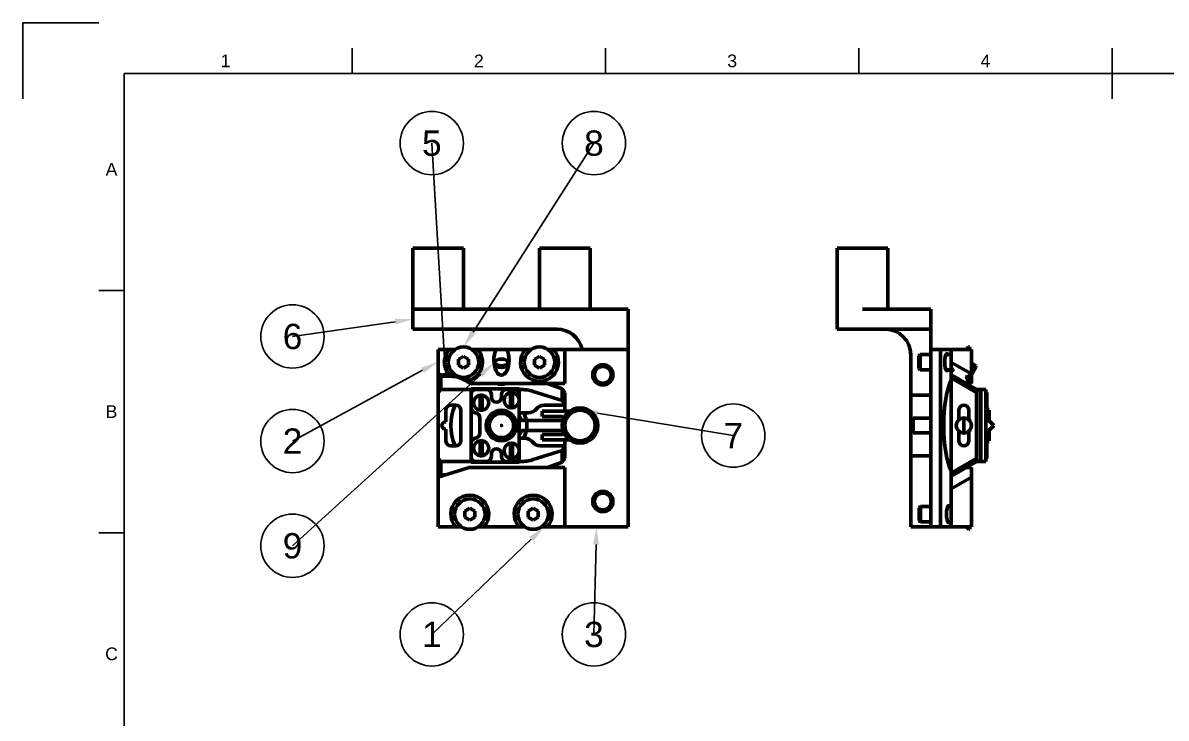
# Model space of a CAD drawing. Header units: millimetres. Extents: x 0 to 420, y 0 to 297.
# Drawn here: x 0 to 225.7, y 159.7 to 297 of the extents above; entities that cross this region are included whole.
import ezdxf
from ezdxf import colors
from ezdxf.entities.mleader import LeaderData, LeaderLine
from ezdxf.enums import TextEntityAlignment as Align
from ezdxf.math import Vec2, Vec3

# ---------------------------------------------------------------- set-up
doc = ezdxf.new("R2010")
doc.units = ezdxf.units.MM
doc.header["$LTSCALE"] = 0.75
for name, color, linetype, lineweight in [('Balloons', 7, 'Continuous', 25), ('Border', 7, 'Continuous', 25), ('Visible', 7, 'Continuous', 50)]:
    doc.layers.add(name, color=color, linetype=linetype, lineweight=lineweight)
doc.styles.add('FusionTitle', font='')
doc.styles.get("Standard").update_dxf_attribs({"font": 'arial.ttf'})
doc.styles.get('FusionTitle').set_extended_font_data('Arial Unicode MS')

# ---------------------------------------------------------------- blocks, each defined once
blk = doc.blocks.new('ISO_A3_SHEET')
at = {"layer": 'Border'}
for p, q in [((15, 297), (0, 297)), ((0, 297), (0, 282)), ((65, 292), (65, 287)), ((115, 292), (115, 287)), ((165, 292), (165, 287)), ((215, 292), (215, 282)), ((410, 287), (20, 287)), ((20, 287), (20, 10)), ((15, 244.16666), (20, 244.16666)), ((15, 196.33333), (20, 196.33333))]:
    blk.add_line(p, q, dxfattribs=at)
at = {"layer": 'Border', "style": 'FusionTitle'}
for s, p in [('1', (40, 289.5)), ('2', (90, 289.5)), ('3', (140, 289.5)), ('4', (190, 289.5)), ('A', (17.5, 268.08333)), ('B', (17.5, 220.25)), ('C', (17.5, 172.41667))]:
    blk.add_text(s, height=2.5, dxfattribs=at).set_placement(p, align=Align.MIDDLE)
blk = doc.blocks.new('ISO_BALLOON_CIRCULAR_50')
at = {"transparency": 16777216}
blk.add_circle((0, 0), 6.25, dxfattribs=at)
blk.add_attdef('ITEMID', text='', height=5, dxfattribs=at).set_placement((0, 0), align=Align.MIDDLE_CENTER)

msp = doc.modelspace()

# ---------------------------------------------------------------- linework, layer by layer
at = {"layer": 'Visible', "extrusion": (-1, 4e-16, 0)}
for p, q in [((76.97, 252.5), (76.97, 240.5)), ((86.97, 252.5), (76.97, 252.5)), ((86.97, 252.5), (86.97, 240.5)), ((101.97, 252.5), (101.97, 240.5)), ((111.97, 252.5), (101.97, 252.5)), ((111.97, 252.5), (111.97, 240.5)), ((76.97, 240.5), (76.97, 236.5)), ((76.97, 240.5), (81.97, 240.5)), ((119.47, 240.5), (81.97, 240.5)), ((119.47, 232.5), (119.47, 240.5)), ((81.97, 236.5), (76.97, 236.5)), ((81.97, 236.5), (105.47, 236.5)), ((81.97, 227.67), (81.97, 232.5)), ((84.17, 232.5), (81.97, 232.5)), ((84.17, 232.5), (85.31, 232.5)), ((88.62, 232.5), (89.76, 232.5)), ((93.38, 232.5), (89.76, 232.5)), ((93.38, 232.5), (95.55, 232.5)), ((99.17, 232.5), (95.55, 232.5)), ((99.17, 232.5), (100.31, 232.5)), ((103.62, 232.5), (104.76, 232.5)), ((106.97, 232.5), (104.76, 232.5)), ((106.97, 232.5), (119.47, 232.5)), ((106.97, 232.5), (106.97, 225.77)), ((119.47, 232.5), (119.47, 197.5)), ((85.97, 230.58), (86.97, 231.15)), ((85.97, 229.42), (85.97, 230.58)), ((86.97, 231.15), (87.97, 230.58)), ((87.97, 230.58), (87.97, 229.42)), ((93.21, 230.18), (93.05, 229.95)), ((95.72, 230.18), (95.88, 229.95)), ((100.97, 230.58), (101.97, 231.15)), ((100.97, 229.42), (100.97, 230.58)), ((101.97, 231.15), (102.97, 230.58)), ((102.97, 230.58), (102.97, 229.42)), ((86.97, 228.84), (85.97, 229.42)), ((87.97, 229.42), (86.97, 228.84)), ((101.97, 228.84), (100.97, 229.42)), ((102.97, 229.42), (101.97, 228.84)), ((81.97, 226.92), (81.97, 227.67)), ((81.97, 227.67), (82.62, 227.46)), ((82.03, 227), (81.97, 226.92)), ((81.97, 226.92), (81.97, 224.04)), ((82.47, 227.25), (82.03, 227)), ((82.47, 227.25), (84.38, 227.25)), ((82.47, 224.61), (82.47, 227.25)), ((88.51, 225.77), (88.74, 225.77)), ((106.97, 225.77), (88.74, 225.77)), ((103.56, 225.77), (106.48, 224.72)), ((81.97, 224.04), (82.47, 224.61)), ((81.97, 210.96), (81.97, 224.04)), ((82.47, 224.61), (88.47, 224.61)), ((88.47, 224.76), (97.97, 224.76)), ((88.47, 224.61), (88.47, 224.76)), ((88.47, 223.61), (88.47, 224.61)), ((88.47, 223.61), (88.47, 221)), ((91.47, 224.61), (89.47, 224.61)), ((90.27, 220.51), (90.27, 223.49)), ((90.67, 223.49), (90.67, 220.51)), ((92.47, 223.11), (92.47, 223.61)), ((94.47, 223.61), (94.47, 223.11)), ((96.97, 224.61), (95.47, 224.61)), ((96.27, 221.01), (96.27, 223.99)), ((96.67, 223.99), (96.67, 221.01)), ((97.97, 224.76), (97.97, 224.61)), ((97.97, 224.61), (97.97, 223.61)), ((97.97, 224.61), (98.15, 224.61)), ((97.97, 222.5), (97.97, 223.61)), ((100.74, 224.22), (106.48, 222.44)), ((106.48, 224.72), (106.48, 222.44)), ((106.97, 223.93), (106.48, 224.72)), ((106.97, 221.71), (106.97, 223.93)), ((84.47, 221.5), (85.47, 221.5)), ((97.97, 212.5), (97.97, 222.5)), ((102.9, 221.5), (106.97, 221.5)), ((106.48, 222.44), (106.97, 221.71)), ((106.97, 221.71), (106.97, 221.5)), ((106.97, 221.5), (106.97, 220.3)), ((83.47, 218.25), (83.47, 220.5)), ((86.47, 220.5), (86.47, 214.5)), ((88.47, 221), (88.47, 220.98)), ((88.47, 214.02), (88.47, 220.98)), ((90.22, 219.02), (90.22, 216)), ((97.97, 220), (99.78, 220)), ((102.47, 219.3), (102.47, 220.3)), ((102.47, 220.3), (107.74, 220.3)), ((106.32, 219.3), (102.47, 219.3)), ((83.47, 214.5), (83.47, 216.75)), ((99.47, 218.5), (98.64, 218.5)), ((99.47, 218.5), (99.47, 216.5)), ((106.32, 218.5), (99.47, 218.5)), ((90.27, 211.51), (90.27, 214.49)), ((90.67, 214.49), (90.67, 211.51)), ((99.03, 215), (97.97, 215)), ((98.64, 216.5), (99.47, 216.5)), ((99.47, 216.5), (106.32, 216.5)), ((102.47, 214.7), (102.47, 215.7)), ((102.47, 215.7), (106.32, 215.7)), ((107.74, 214.7), (102.47, 214.7)), ((106.97, 214.7), (106.97, 213.5)), ((85.47, 213.5), (84.47, 213.5)), ((88.47, 214.02), (88.47, 211.39)), ((96.27, 211.01), (96.27, 213.99)), ((96.67, 213.99), (96.67, 211.01)), ((97.97, 211.39), (97.97, 212.5)), ((100.74, 210.78), (106.48, 212.56)), ((106.97, 213.5), (102.15, 213.5)), ((106.97, 213.28), (106.48, 212.56)), ((106.48, 212.56), (106.48, 210.28)), ((106.97, 213.5), (106.97, 213.28)), ((106.97, 211.06), (106.97, 213.28)), ((81.97, 210.96), (81.97, 208.08)), ((82.47, 210.39), (81.97, 210.96)), ((82.47, 210.39), (88.47, 210.39)), ((82.47, 207.75), (82.47, 210.39)), ((88.47, 210.39), (88.47, 211.39)), ((88.47, 210.24), (88.47, 210.39)), ((97.97, 210.24), (88.47, 210.24)), ((89.47, 210.39), (91.47, 210.39)), ((92.47, 211.39), (92.47, 211.89)), ((94.47, 211.89), (94.47, 211.39)), ((95.47, 210.39), (96.97, 210.39)), ((97.97, 211.39), (97.97, 210.39)), ((97.97, 210.39), (97.97, 210.24)), ((97.97, 210.39), (98.15, 210.39)), ((106.48, 210.28), (103.56, 209.23)), ((106.48, 210.28), (106.97, 211.06)), ((88.1, 209.23), (81.97, 207.33)), ((81.97, 207.33), (81.97, 208.08)), ((81.97, 208.08), (82.03, 208)), ((82.03, 208), (82.47, 207.75)), ((83.31, 207.75), (82.47, 207.75)), ((88.1, 209.23), (106.97, 209.23)), ((106.97, 197.5), (106.97, 209.23)), ((81.97, 207.33), (81.97, 197.5)), ((87.22, 200.58), (88.22, 201.15)), ((88.22, 201.15), (89.22, 200.58)), ((99.72, 200.58), (100.72, 201.15)), ((100.72, 201.15), (101.72, 200.58)), ((87.22, 199.42), (87.22, 200.58)), ((88.22, 198.84), (87.22, 199.42)), ((89.22, 199.42), (88.22, 198.84)), ((89.22, 200.58), (89.22, 199.42)), ((99.72, 199.42), (99.72, 200.58)), ((100.72, 198.84), (99.72, 199.42)), ((101.72, 199.42), (100.72, 198.84)), ((101.72, 200.58), (101.72, 199.42)), ((85.42, 197.5), (81.97, 197.5)), ((86.56, 197.5), (85.42, 197.5)), ((91.01, 197.5), (89.87, 197.5)), ((97.92, 197.5), (91.01, 197.5)), ((99.06, 197.5), (97.92, 197.5)), ((103.51, 197.5), (102.37, 197.5)), ((106.97, 197.5), (103.51, 197.5)), ((119.47, 197.5), (106.97, 197.5))]:
    msp.add_line(p, q, dxfattribs=at)
at = {"layer": 'Visible'}
for p, q in [((170.74, 252.5), (160.74, 252.5)), ((160.74, 252.5), (160.74, 240.5)), ((170.74, 252.5), (170.74, 240.5)), ((160.74, 240.5), (160.74, 236.5)), ((174.24, 240.5), (165.74, 240.5)), ((174.24, 240.5), (179.24, 240.5)), ((179.24, 236.5), (179.24, 240.5)), ((165.74, 236.5), (160.74, 236.5)), ((174.24, 236.5), (165.74, 236.5)), ((179.24, 236.5), (174.24, 236.5)), ((179.24, 232.5), (179.24, 236.5)), ((181.1, 232.5), (179.24, 232.5)), ((179.24, 232.5), (179.24, 197.5)), ((181.1, 197.5), (181.1, 232.5)), ((181.1, 232.5), (183.24, 232.5)), ((183.24, 232.5), (183.24, 229.97)), ((187.24, 232.5), (183.24, 232.5)), ((186.16, 232.5), (186.66, 233)), ((186.66, 233), (186.66, 232.5)), ((186.82, 233), (186.66, 233)), ((186.82, 233), (186.82, 232.5)), ((187.24, 227.67), (187.24, 232.5)), ((175.24, 223.48), (175.24, 231.5)), ((176.82, 231.23), (177.09, 231.5)), ((176.82, 231.23), (176.82, 228.77)), ((177.09, 231.5), (177.09, 228.5)), ((179.24, 231.5), (177.09, 231.5)), ((183.24, 231.5), (182.22, 231.5)), ((176.82, 228.77), (177.09, 228.5)), ((179.24, 228.5), (177.09, 228.5)), ((183.54, 228.5), (182.22, 228.5)), ((183.24, 229.97), (187.24, 227.67)), ((183.24, 228.8), (183.24, 229.97)), ((183.24, 228.33), (183.24, 228.5)), ((183.24, 227.5), (183.24, 228.33)), ((187.24, 229.81), (188.12, 229.3)), ((187.24, 229.46), (188.12, 228.95)), ((188.12, 228.95), (187.24, 227.43)), ((188.12, 229.3), (188.12, 228.95)), ((183.24, 227), (183.24, 227.5)), ((183.24, 227.5), (183.67, 227.25)), ((183.67, 227.25), (183.24, 227)), ((183.24, 227), (183.24, 226.92)), ((183.24, 226.92), (183.24, 208.08)), ((183.24, 226.92), (188.24, 224.04)), ((188.24, 224.61), (183.67, 227.25)), ((186.24, 225.77), (187.02, 225.77)), ((186.48, 227.18), (186.66, 227)), ((186.57, 225.77), (186.49, 225.62)), ((186.66, 227.25), (186.66, 227)), ((186.82, 227), (186.66, 227)), ((186.82, 227.31), (186.82, 227)), ((187.02, 225.77), (187.24, 225.77)), ((187.24, 227.67), (187.24, 227.46)), ((187.24, 227.46), (187.24, 226.42)), ((187.24, 225.77), (187.24, 226.42)), ((175.24, 218.46), (175.24, 223.48)), ((179.24, 223.48), (175.24, 223.48)), ((188.99, 224.61), (188.24, 224.61)), ((188.24, 224.04), (188.24, 224.61)), ((188.24, 210.96), (188.24, 224.04)), ((188.99, 224.61), (188.99, 223.61)), ((188.99, 223.61), (188.99, 220.98)), ((189.07, 223.61), (189.07, 224.61)), ((190.07, 224.61), (189.07, 224.61)), ((189.07, 221), (189.07, 223.61)), ((190.07, 224.61), (190.07, 223.61)), ((190.27, 223.99), (190.07, 223.99)), ((190.07, 223.61), (190.07, 221)), ((190.27, 223.49), (190.07, 223.49)), ((190.27, 223.99), (190.27, 223.49)), ((190.27, 223.49), (190.27, 220.51)), ((189.07, 223.3), (188.99, 223.3)), ((189.07, 222.8), (188.99, 222.8)), ((189.07, 221.2), (188.99, 221.2)), ((175.24, 218.46), (175.74, 218.96)), ((175.74, 218.96), (175.74, 216.04)), ((179.24, 218.96), (175.74, 218.96)), ((184.74, 218.62), (184.74, 220.5)), ((185.74, 216), (185.74, 219)), ((186.74, 220.5), (186.74, 218.62)), ((188.99, 220.98), (188.99, 219.99)), ((188.99, 219), (188.99, 219.99)), ((188.99, 219), (188.99, 215.98)), ((189.07, 220.01), (189.07, 221)), ((189.07, 220.01), (189.07, 219.02)), ((189.07, 216), (189.07, 219.02)), ((190.07, 221), (190.07, 220.01)), ((190.07, 220.51), (190.27, 220.51)), ((190.07, 219.02), (190.07, 220.01)), ((191.64, 217.52), (190.07, 219.1)), ((190.07, 219.02), (190.07, 216)), ((190.27, 221), (190.42, 221)), ((190.42, 218.75), (190.42, 221)), ((190.74, 220.5), (190.42, 220.5)), ((190.74, 220.5), (190.74, 218.43)), ((175.24, 216.54), (175.24, 218.46)), ((191.64, 217.47), (190.07, 215.9)), ((191.64, 217.52), (191.64, 217.47)), ((175.24, 211.52), (175.24, 216.54)), ((175.24, 216.54), (175.74, 216.04)), ((179.24, 216.04), (175.74, 216.04)), ((184.74, 214.5), (184.74, 216.38)), ((186.74, 216.38), (186.74, 214.5)), ((188.99, 214.99), (188.99, 215.98)), ((188.99, 214.99), (188.99, 214)), ((189.07, 216), (189.07, 215.01)), ((189.07, 214.02), (189.07, 215.01)), ((190.07, 215.01), (190.07, 216)), ((190.07, 215.01), (190.07, 214.02)), ((190.27, 214.49), (190.07, 214.49)), ((190.27, 214.49), (190.27, 211.51)), ((190.42, 214), (190.42, 216.25)), ((190.74, 214.5), (190.42, 214.5)), ((190.74, 216.57), (190.74, 214.5)), ((188.99, 214), (188.99, 211.39)), ((189.07, 213.8), (188.99, 213.8)), ((189.07, 212.2), (188.99, 212.2)), ((189.07, 211.39), (189.07, 214.02)), ((190.07, 214.02), (190.07, 211.39)), ((190.27, 214), (190.42, 214)), ((179.24, 211.52), (175.24, 211.52)), ((175.24, 197.5), (175.24, 211.52)), ((188.24, 210.96), (183.24, 208.08)), ((183.67, 207.75), (188.24, 210.39)), ((188.24, 210.39), (188.24, 210.96)), ((188.24, 210.39), (188.99, 210.39)), ((189.07, 211.7), (188.99, 211.7)), ((188.99, 211.39), (188.99, 210.39)), ((189.07, 210.39), (189.07, 211.39)), ((189.07, 210.39), (190.07, 210.39)), ((190.07, 211.51), (190.27, 211.51)), ((190.07, 211.39), (190.07, 210.39)), ((190.07, 211.01), (190.27, 211.01)), ((190.27, 211.51), (190.27, 211.01)), ((183.24, 208.08), (183.24, 208)), ((183.24, 207.5), (183.24, 208)), ((183.24, 208), (183.67, 207.75)), ((183.67, 207.75), (183.24, 207.5)), ((186.24, 209.23), (187.24, 209.23)), ((187.24, 209.23), (187.24, 207.33)), ((183.24, 207.5), (183.24, 205.02)), ((183.24, 205.02), (187.24, 207.33)), ((187.24, 207.33), (187.24, 197.5)), ((183.24, 197.5), (183.24, 205.02)), ((176.89, 201.23), (177.16, 201.5)), ((176.89, 201.23), (176.89, 198.77)), ((177.16, 201.5), (177.16, 198.5)), ((179.24, 201.5), (177.16, 201.5)), ((183.24, 201.5), (182.56, 201.5)), ((176.89, 198.77), (177.16, 198.5)), ((179.24, 197.5), (175.24, 197.5)), ((179.24, 198.5), (177.16, 198.5)), ((179.24, 197.5), (181.1, 197.5)), ((183.24, 197.5), (181.1, 197.5)), ((183.24, 198.5), (182.56, 198.5)), ((187.24, 197.5), (183.24, 197.5)), ((186.23, 197.5), (186.73, 197)), ((186.73, 197.5), (186.73, 197)), ((186.89, 197), (186.73, 197)), ((186.89, 197.5), (186.89, 197))]:
    msp.add_line(p, q, dxfattribs=at)
at = {"layer": 'Visible', "extrusion": (0, 0, -1)}
for centre, radius in [((-86.97, 230), 3), ((-101.97, 230), 3), ((-114.47, 227.5), 2), ((-114.47, 227.5), 1.67), ((-94.47, 217.5), 2.5), ((-94.47, 217.5), 2.4), ((-109.97, 217.5), 3), ((-94.47, 217.5), 0.025), ((-114.47, 202.5), 2), ((-114.47, 202.5), 1.67), ((-88.22, 200), 3), ((-100.72, 200), 3)]:
    msp.add_circle(centre, radius, dxfattribs=at)
at = {"layer": 'Visible'}
for centre, radius in [((94.47, 217.5), 3), ((109.97, 217.5), 3.5)]:
    msp.add_circle(centre, radius, dxfattribs=at)
for centre, radius, start, end in [((105.47, 231.5), 5, 11.537, 90), ((82.12, 235.05), 7.6, 273.7296, 284.4026), ((88.25, 242.84), 15.74, 254.3711, 258.9022), ((84.53, 222.12), 5.08, 62.4492, 83.1665), ((93.15, 241.33), 15.74, 246.7135, 251.2446), ((93.97, 231.58), 7.82, 221.2627, 228.0232), ((188.44, 228.76), 2.62, 225.9427, 242.7204), ((84.47, 220.5), 1, 90, 180), ((94.47, 217.5), 10, 156.4218, 203.5782), ((85.47, 220.5), 1, 0, 90), ((93.47, 223.11), 1, 180, 0), ((102.9, 219.5), 2, 90, 141.3178), ((185.74, 220.5), 1, 0, 180), ((89.22, 219.02), 1, 0, 82.8192), ((89.22, 219), 1, 0, 82.8192), ((94.47, 217.5), 4, 18.553, 28.955), ((94.47, 217.5), 5, 11.537, 30), ((106.32, 218.9), 0.4, 270, 90), ((107.74, 220.7), 0.4, 270, 304.8638), ((185.74, 217.5), 1.5, 48.1897, 131.8103), ((98.64, 218.9), 0.4, 198.553, 270), ((84.47, 214.5), 1, 180, 270), ((85.47, 214.5), 1, 270, 0), ((89.22, 216), 1, 277.1808, 0), ((94.47, 217.5), 4, 331.045, 341.447), ((98.64, 216.1), 0.4, 90, 161.447), ((94.47, 217.5), 5, 330, 348.463), ((106.32, 216.1), 0.4, 270, 90), ((107.74, 214.3), 0.4, 55.1362, 90), ((185.74, 217.5), 1.5, 228.1897, 311.8103), ((185.74, 214.5), 1, 180, 0), ((93.47, 211.89), 1, 0, 180), ((102.15, 215.5), 2, 218.6822, 270)]:
    msp.add_arc(centre, radius, start, end, dxfattribs=at)
at = {"layer": 'Visible', "extrusion": (0, 0, -1)}
for centre, radius, start, end in [((-170.24, 231.5), 5, 90, 180), ((-86.97, 230), 3.75, 321.9098, 41.8103), ((-86.97, 230), 3.75, 138.1897, 252.4744), ((-101.97, 230), 3.75, 138.1897, 41.8103), ((-89.47, 223.61), 1, 0, 90), ((-90.47, 222), 1.5, 277.6623, 82.3377), ((-90.47, 222), 1.5, 82.3377, 97.6623), ((-90.47, 222), 1.5, 97.6623, 262.3377), ((-91.47, 223.61), 1, 90, 180), ((-95.47, 223.61), 1, 0, 90), ((-96.47, 222.5), 1.5, 277.6623, 82.3377), ((-96.47, 222.5), 1.5, 82.3377, 97.6623), ((-96.47, 222.5), 1.36, 81.5732, 98.4268), ((-96.47, 222.5), 1.5, 97.6623, 262.3377), ((-96.97, 223.61), 1, 90, 180), ((-90.47, 222), 1.36, 81.5732, 98.4268), ((-89.47, 221), 1, 277.1808, 0), ((-89.47, 220.98), 1, 277.1808, 0), ((-90.47, 222), 1.36, 261.5732, 278.4268), ((-90.47, 222), 1.5, 262.3377, 277.6623), ((-96.47, 222.5), 1.36, 261.5732, 278.4268), ((-96.47, 222.5), 1.5, 262.3377, 277.6623), ((-99.78, 222), 2, 218.6822, 270), ((-83.47, 217.5), 0.75, 270, 90), ((-185.74, 217.5), 1.5, 311.8103, 48.1897), ((-185.74, 217.5), 1.5, 131.8103, 228.1897), ((-89.47, 214.02), 1, 0, 82.8192), ((-90.47, 213), 1.5, 277.6623, 82.3377), ((-90.47, 213), 1.5, 82.3377, 97.6623), ((-90.47, 213), 1.5, 97.6623, 262.3377), ((-99.03, 213), 2, 90, 141.3178), ((-90.47, 213), 1.36, 81.5732, 98.4268), ((-96.47, 212.5), 1.5, 277.6623, 82.3377), ((-96.47, 212.5), 1.5, 82.3377, 97.6623), ((-96.47, 212.5), 1.36, 81.5732, 98.4268), ((-96.47, 212.5), 1.5, 97.6623, 262.3377), ((-89.47, 211.39), 1, 270, 0), ((-90.47, 213), 1.36, 261.5732, 278.4268), ((-90.47, 213), 1.5, 262.3377, 277.6623), ((-91.47, 211.39), 1, 180, 270), ((-95.47, 211.39), 1, 270, 0), ((-96.47, 212.5), 1.36, 261.5732, 278.4268), ((-96.47, 212.5), 1.5, 262.3377, 277.6623), ((-96.97, 211.39), 1, 180, 270), ((-88.22, 200), 3.75, 318.1897, 221.8103), ((-100.72, 200), 3.75, 318.1897, 221.8103)]:
    msp.add_arc(centre, radius, start, end, dxfattribs=at)
for centre, major_axis, ratio, start_param, end_param in [((94.47, 230.43), (0, 3), 0.5, 0.808479, 5.474706), ((94.47, 229.96), (-1.33, 0), 0.5, 1.57079632679469, 7.853981633974276), ((182.43, 230), (0, 1.7), 0.267949, 2.651635, 6.773143), ((94.47, 229.7), (1.5, 0), 0.5, 3.335855, 3.48143), ((94.47, 229.7), (1.5, 0), 0.5, 0.327564, 2.814029), ((94.47, 229.7), (-1.5, 0), 0.5, 2.801756, 2.947331), ((180.52, 230), (-3.08, 1.65), 0.127017, 2.585363, 3.561352), ((94.47, 226.5), (1.75, 0), 0.5, 0.991101, 2.150492), ((98.15, 213.07), (0, 11.55), 0.866025, 0, 0.261799), ((98.15, 221.93), (0, 11.55), 0.866025, 2.879793, 3.141593), ((182.77, 200), (0, 1.7), 0.267949, 2.651635, 6.773143)]:
    msp.add_ellipse(centre, major_axis=major_axis, ratio=ratio, start_param=start_param, end_param=end_param, dxfattribs=at)
at = {"layer": 'Visible'}
msp.add_ellipse((184.44, 217.5), major_axis=(0, 10), ratio=0.267949, start_param=0.466765, end_param=2.674827, dxfattribs=at)
for points, knots in [([(82.62, 227.46), (82.9, 227.43), (83.18, 227.39), (83.46, 227.36), (83.53, 227.35), (83.59, 227.35), (83.71, 227.33), (83.78, 227.32), (83.84, 227.32), (83.92, 227.31), (84, 227.3), (84.25, 227.27), (84.41, 227.25), (84.7, 227.21), (84.83, 227.2), (85.01, 227.17), (85.07, 227.17), (85.13, 227.16)], [-0.3581069, -0.3581069, -0.3581069, -0.3581069, -0.2761071, -0.2761071, -0.2761071, -0.2578592, -0.2578592, -0.2396113, -0.2396113, -0.2396113, -0.2155149, -0.2155149, -0.1679766, -0.1679766, -0.1314086, -0.1314086, -0.1142648, -0.1142648, -0.1142648, -0.1142648]), ([(86.87, 226.62), (86.93, 226.59), (86.98, 226.56), (87.15, 226.48), (87.26, 226.42), (87.52, 226.29), (87.66, 226.21), (87.88, 226.1), (87.96, 226.06), (88.03, 226.02), (88.09, 225.99), (88.14, 225.96), (88.25, 225.9), (88.31, 225.87), (88.37, 225.84), (88.41, 225.82), (88.46, 225.79), (88.51, 225.77)], [0, 0, 0, 0, 0.0171438, 0.0171438, 0.0537117, 0.0537117, 0.1012501, 0.1012501, 0.1253465, 0.1253465, 0.1253465, 0.1435944, 0.1435944, 0.1618423, 0.1618423, 0.1618423, 0.1778619, 0.1778619, 0.1778619, 0.1778619]), ([(186.42, 227.16), (186.37, 227.14), (186.33, 227.12), (186.28, 227.05), (186.27, 227.01), (186.27, 226.97), (186.27, 226.92), (186.28, 226.87), (186.33, 226.75), (186.37, 226.69), (186.42, 226.62)], [-0.1142648, -0.1142648, -0.1142648, -0.1142648, -0.0857002, -0.0857002, -0.0571324, -0.0571324, -0.0571324, -0.0285646, -0.0285646, 0, 0, 0, 0]), ([(187.24, 227.46), (187.15, 227.43), (187.05, 227.39), (186.96, 227.36), (186.94, 227.35), (186.92, 227.35), (186.88, 227.33), (186.86, 227.32), (186.84, 227.32), (186.81, 227.31), (186.79, 227.3), (186.71, 227.27), (186.65, 227.25), (186.56, 227.21), (186.52, 227.2), (186.46, 227.17), (186.44, 227.17), (186.42, 227.16)], [-0.3581069, -0.3581069, -0.3581069, -0.3581069, -0.2761071, -0.2761071, -0.2761071, -0.2578592, -0.2578592, -0.2396113, -0.2396113, -0.2396113, -0.2155149, -0.2155149, -0.1679766, -0.1679766, -0.1314086, -0.1314086, -0.1142648, -0.1142648, -0.1142648, -0.1142648]), ([(186.42, 226.62), (186.44, 226.59), (186.46, 226.56), (186.52, 226.48), (186.56, 226.42), (186.65, 226.29), (186.71, 226.21), (186.79, 226.1), (186.81, 226.06), (186.84, 226.02), (186.86, 225.99), (186.88, 225.96), (186.92, 225.9), (186.94, 225.87), (186.96, 225.84), (186.98, 225.82), (187, 225.79), (187.02, 225.77)], [0, 0, 0, 0, 0.0171438, 0.0171438, 0.0537117, 0.0537117, 0.1012501, 0.1012501, 0.1253465, 0.1253465, 0.1253465, 0.1435944, 0.1435944, 0.1618423, 0.1618423, 0.1618423, 0.1778619, 0.1778619, 0.1778619, 0.1778619]), ([(186.62, 226.87), (186.56, 226.93), (186.52, 226.98), (186.46, 227.08), (186.44, 227.13), (186.44, 227.17)], [0, 0, 0, 0, 0.02856465, 0.02856465, 0.05373438, 0.05373438, 0.05373438, 0.05373438])]:
    msp.add_open_spline(points, degree=3, knots=knots, dxfattribs=at)
for points in [[(85.63, 227.31), (85.5, 227.34), (85.36, 227.37), (85.22, 227.4)], [(86.93, 226.87), (86.81, 226.93), (86.68, 226.98), (86.54, 227.03)]]:
    msp.add_open_spline(points, degree=3, dxfattribs=at)

# ---------------------------------------------------------------- block references
at = {"layer": 'Border'}
msp.add_blockref('ISO_A3_SHEET', (0, 0), dxfattribs=at)

# ---------------------------------------------------------------- leaders
at = {"layer": 'Balloons'}
ml = msp.add_multileader_block('Standard', dxfattribs=at)
ml.set_content('ISO_BALLOON_CIRCULAR_50', color=256)
ml.set_attribute('ITEMID', '5', width=0)
ml.set_leader_properties()
ml.build(insert=Vec2(0, 0))
ml.multileader.update_dxf_attribs({"has_dogleg": 0, "arrow_head_size": 3.5, "block_connection_type": 1})
ctx = ml.context
ctx.base_point, ctx.char_height, ctx.arrow_head_size = Vec3(80.72, 273.25), 3.5, 3.5
ctx.attachment_type = 1
notes = []
notes.append((ctx, [(0, (1, 1, 0), (72.72, 273.25), (1, 0), 8, [(0, [(83.42, 227.25)], 0, [])])]))
ctx.block.insert = Vec3(80.72, 273.25)
ml = msp.add_multileader_block('Standard', dxfattribs=at)
ml.set_content('ISO_BALLOON_CIRCULAR_50', color=256)
ml.set_attribute('ITEMID', '8', width=0)
ml.set_leader_properties()
ml.build(insert=Vec2(0, 0))
ml.multileader.update_dxf_attribs({"has_dogleg": 0, "arrow_head_size": 3.5, "block_connection_type": 1})
ctx = ml.context
ctx.base_point, ctx.char_height, ctx.arrow_head_size = Vec3(112.72, 273.25), 3.5, 3.5
ctx.attachment_type = 1
notes.append((ctx, [(0, (1, 1, 0), (104.72, 273.25), (1, 0), 8, [(0, [(86.97, 233)], 0, [])])]))
ctx.block.insert = Vec3(112.72, 273.25)
ml = msp.add_multileader_block('Standard', dxfattribs=at)
ml.set_content('ISO_BALLOON_CIRCULAR_50', color=256)
ml.set_attribute('ITEMID', '6', width=0)
ml.set_leader_properties()
ml.build(insert=Vec2(0, 0))
ml.multileader.update_dxf_attribs({"has_dogleg": 0, "arrow_head_size": 3.5, "block_connection_type": 1})
ctx = ml.context
ctx.base_point, ctx.char_height, ctx.arrow_head_size = Vec3(53.22, 235.08), 3.5, 3.5
ctx.attachment_type = 1
notes.append((ctx, [(0, (1, 1, 0), (45.22, 235.08), (1, 0), 8, [(0, [(76.97, 238.5)], 0, [])])]))
ctx.block.insert = Vec3(53.22, 235.08)
ml = msp.add_multileader_block('Standard', dxfattribs=at)
ml.set_content('ISO_BALLOON_CIRCULAR_50', color=256)
ml.set_attribute('ITEMID', '2', width=0)
ml.set_leader_properties()
ml.build(insert=Vec2(0, 0))
ml.multileader.update_dxf_attribs({"has_dogleg": 0, "arrow_head_size": 3.5, "block_connection_type": 1})
ctx = ml.context
ctx.base_point, ctx.char_height, ctx.arrow_head_size = Vec3(53.22, 214.42), 3.5, 3.5
ctx.attachment_type = 1
notes.append((ctx, [(0, (1, 1, 0), (45.22, 214.42), (1, 0), 8, [(0, [(81.97, 230.08)], 0, [])])]))
ctx.block.insert = Vec3(53.22, 214.42)
ml = msp.add_multileader_block('Standard', dxfattribs=at)
ml.set_content('ISO_BALLOON_CIRCULAR_50', color=256)
ml.set_attribute('ITEMID', '9', width=0)
ml.set_leader_properties()
ml.build(insert=Vec2(0, 0))
ml.multileader.update_dxf_attribs({"has_dogleg": 0, "arrow_head_size": 3.5, "block_connection_type": 1})
ctx = ml.context
ctx.base_point, ctx.char_height, ctx.arrow_head_size = Vec3(53.22, 193.75), 3.5, 3.5
ctx.attachment_type = 1
notes.append((ctx, [(0, (1, 1, 0), (45.22, 193.75), (1, 0), 8, [(0, [(93.02, 229.9)], 0, [])])]))
ctx.block.insert = Vec3(53.22, 193.75)
ml = msp.add_multileader_block('Standard', dxfattribs=at)
ml.set_content('ISO_BALLOON_CIRCULAR_50', color=256)
ml.set_attribute('ITEMID', '7', width=0)
ml.set_leader_properties()
ml.build(insert=Vec2(0, 0))
ml.multileader.update_dxf_attribs({"has_dogleg": 0, "arrow_head_size": 3.5, "block_connection_type": 1})
ctx = ml.context
ctx.base_point, ctx.char_height, ctx.arrow_head_size = Vec3(140.22, 215.5), 3.5, 3.5
ctx.attachment_type = 1
notes.append((ctx, [(0, (1, 1, 0), (132.22, 215.5), (1, 0), 8, [(0, [(109.97, 220.5)], 0, [])])]))
ctx.block.insert = Vec3(140.22, 215.5)
ml = msp.add_multileader_block('Standard', dxfattribs=at)
ml.set_content('ISO_BALLOON_CIRCULAR_50', color=256)
ml.set_attribute('ITEMID', '1', width=0)
ml.set_leader_properties()
ml.build(insert=Vec2(0, 0))
ml.multileader.update_dxf_attribs({"has_dogleg": 0, "arrow_head_size": 3.5, "block_connection_type": 1})
ctx = ml.context
ctx.base_point, ctx.char_height, ctx.arrow_head_size = Vec3(80.72, 176.25), 3.5, 3.5
ctx.attachment_type = 1
notes.append((ctx, [(0, (1, 1, 0), (72.72, 176.25), (1, 0), 8, [(0, [(102.89, 197.5)], 0, [])])]))
ctx.block.insert = Vec3(80.72, 176.25)
ml = msp.add_multileader_block('Standard', dxfattribs=at)
ml.set_content('ISO_BALLOON_CIRCULAR_50', color=256)
ml.set_attribute('ITEMID', '3', width=0)
ml.set_leader_properties()
ml.build(insert=Vec2(0, 0))
ml.multileader.update_dxf_attribs({"has_dogleg": 0, "arrow_head_size": 3.5, "block_connection_type": 1})
ctx = ml.context
ctx.base_point, ctx.char_height, ctx.arrow_head_size = Vec3(112.72, 176.25), 3.5, 3.5
ctx.attachment_type = 1
notes.append((ctx, [(0, (1, 1, 0), (104.72, 176.25), (1, 0), 8, [(0, [(113.22, 197.5)], 0, [])])]))
ctx.block.insert = Vec3(112.72, 176.25)
for ctx, leaders in notes:
    for number, flags, end, landing, length, lines in leaders:
        leader = LeaderData()
        leader.index, (leader.has_last_leader_line, leader.has_dogleg_vector, leader.attachment_direction) = number, flags
        leader.last_leader_point, leader.dogleg_vector, leader.dogleg_length = Vec3(end), Vec3(landing), length
        for number, points, colour, breaks in lines:
            line = LeaderLine()
            line.index, line.vertices, line.color, line.breaks = number, Vec3.list(points), colors.encode_raw_color(colour), breaks
            leader.lines.append(line)
        ctx.leaders.append(leader)

doc.saveas('drawing.dxf')
